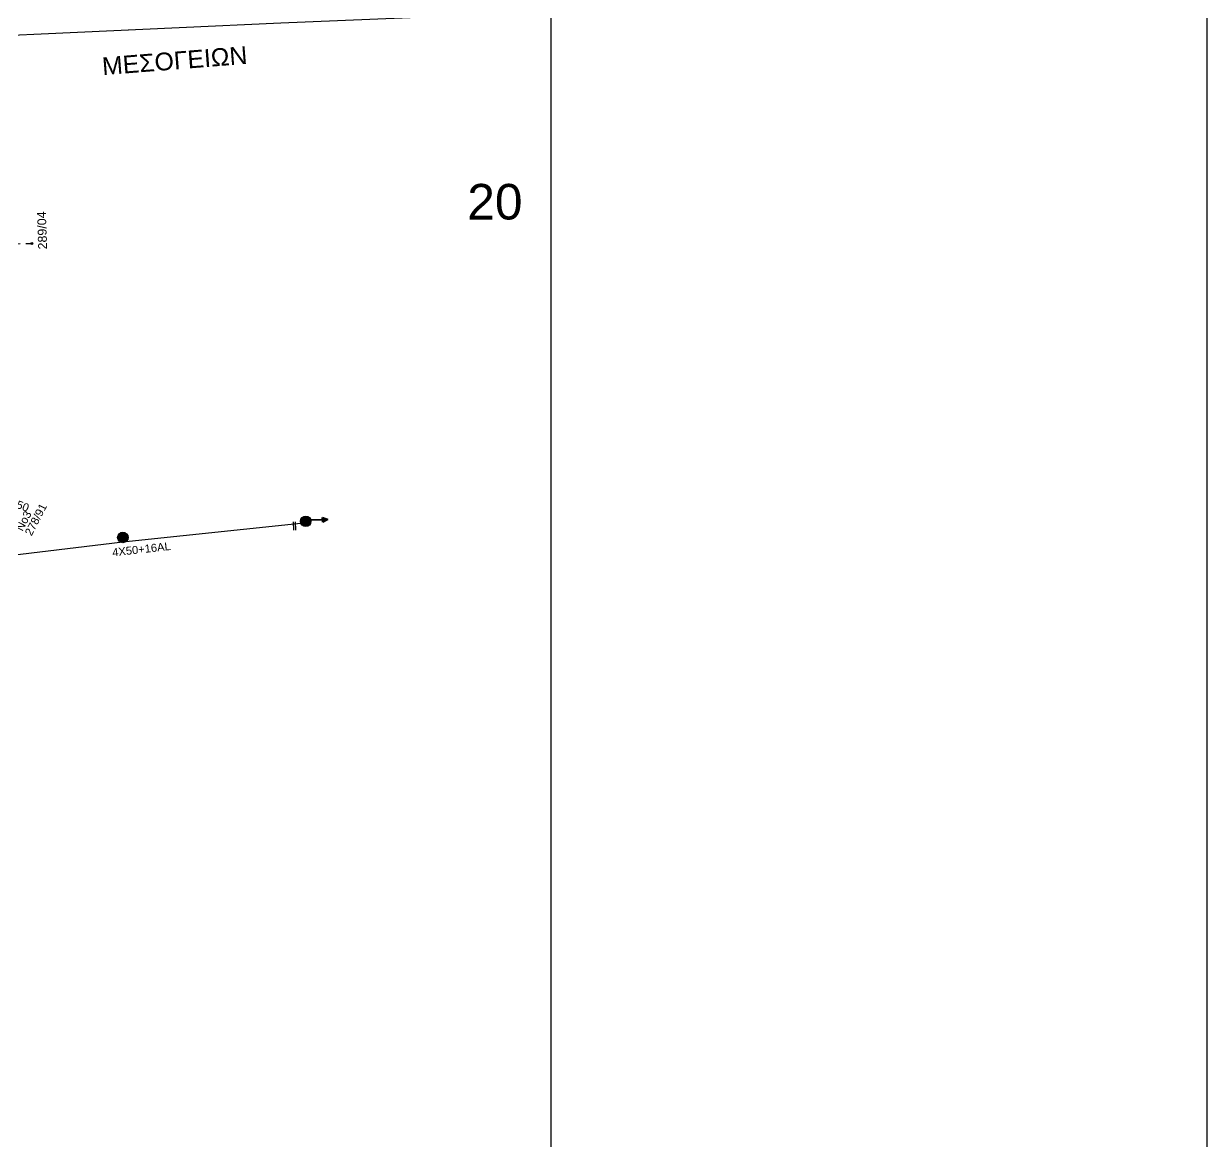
# Model space of a CAD drawing. Header units: millimetres. Extents: x 5010 to 7184, y -101 to 935.
# Drawn here: x 6917.1 to 7183.3, y 161.6 to 412.9 of the extents above; entities that cross this region are included whole.
import ezdxf
from ezdxf.enums import TextEntityAlignment as Align

# ---------------------------------------------------------------- set-up
doc = ezdxf.new("R2010")
doc.units = ezdxf.units.MM
doc.linetypes.add('DASHED', pattern=[19.05, 12.7, -6.35])
for name, color, linetype in [('Γυμνά εναέρια ΧΤ και ΦΟΠ (3Φ)   4x50+16AL', 7, 'Continuous'), ('Επίτονοι', 7, 'Continuous'), ('Επιγραφές - Σχήματα', 7, 'Continuous'), ('Καλώδια ΧΤ   3x150+50AL', 7, 'DASHED'), ('Καλώδια ΧΤ   3x150+70AL', 7, 'DASHED'), ('Μηχανική τομή', 7, 'Continuous'), ('Στύλος Ξύλινος', 7, 'Continuous'), ('Στύλος Ξύλινος @ 1', 7, 'Continuous'), ('Συνδέσεις', 7, 'Continuous'), ('Υπόβαθρο ΔΕΗ', 7, 'Continuous')]:
    doc.layers.add(name, color=color, linetype=linetype)
doc.styles.get("Standard").update_dxf_attribs({"font": 'arial.ttf'})
doc.linetypes.add('SYN_LINE', pattern='A,0.5,-0.0001,["/\\/\\/\\/",Standard,S=0.1,R=0,X=0,Y=-0.05],-0.25', length=0.7501)

# ---------------------------------------------------------------- blocks, each defined once
blk = doc.blocks.new('ΕΠΙΤΟΝΟΣ')
at = {"layer": 'Επίτονοι', "lineweight": 40, "ltscale": 40}
blk.add_hatch(color=256, dxfattribs=at).paths.add_polyline_path([(-1.13, 6.47), (0, 9.1), (1.13, 6.47)])
for p, q in [((-1.13, 6.47), (0, 9.1)), ((1.13, 6.47), (-1.13, 6.47)), ((-1.13, 6.47), (0, 6.47)), ((0, 9.1), (1.13, 6.47)), ((0, 6.47), (0, 0))]:
    blk.add_line(p, q, dxfattribs=at)
blk = doc.blocks.new('_ΣΥΝΔΕΣΗ')
at = {"layer": 'Συνδέσεις', "linetype": 'SYN_LINE', "ltscale": 40}
blk.add_hatch(color=256, dxfattribs=at).paths.add_polyline_path([(0.5, -0.01, 1), (-0.5, -0.01, 1)])
at = {"layer": 'Συνδέσεις'}
blk.add_circle((0, -0.01), 0.5, dxfattribs=at)
blk = doc.blocks.new('ΥΠΑΡΧΩΝ ΞΥΛΙΝΟΣ ΣΤΥΛΟΣ')
at = {"layer": 'Στύλος Ξύλινος'}
h = blk.add_hatch(color=7, dxfattribs=at)
h.paths.add_polyline_path([(-2.62, 0, 0.270008), (-1.29, -2.28), (1.3, 2.27, 0.576266)])
h.paths.add_polyline_path([(-1.29, -2.28, 0.574793), (2.62, 0, 0.268822), (1.3, 2.27)])
at = {"layer": 'Στύλος Ξύλινος', "color": 7}
blk.add_line((-1.29, -2.28), (1.3, 2.27), dxfattribs=at)
blk.add_circle((0, 0), 2.62, dxfattribs=at)
at = {"layer": 'Στύλος Ξύλινος', "flags": 4}
for tag, p in [('ΑΡΙΘΜΟΣ', (-4.91, 8.6)), ('ΤΥΠΟΣ', (-4.85, 3.39))]:
    blk.add_attdef(tag, p, '', height=4, dxfattribs=at)
blk = doc.blocks.new('ΜΗΧΑΝΙΚΗ ΤΟΜΗ')
at = {"layer": 'Μηχανική τομή', "ltscale": 40}
for p, q in [((-1.89, 0.78), (1.89, 0.78)), ((1.89, 0), (-1.89, 0))]:
    blk.add_line(p, q, dxfattribs=at)

msp = doc.modelspace()

# ---------------------------------------------------------------- linework, layer by layer
at = {"layer": 'Γυμνά εναέρια ΧΤ και ΦΟΠ (3Φ)   4x50+16AL', "color": 85, "flags": 128}
msp.add_lwpolyline([(6897.57, 291.32), (6939.37, 296.37), (6980.04, 300.68)], dxfattribs=at)
at = {"layer": 'Επιγραφές - Σχήματα'}
msp.add_lwpolyline([(5045.81, 913.83), (7035.6, 913.83), (7035.6, -89.73), (5045.81, -89.73)], close=True, dxfattribs=at)
at = {"layer": 'Επιγραφές - Σχήματα', "ltscale": 10}
msp.add_lwpolyline([(7035.6, -89.73), (7183.29, -89.73), (7183.29, 913.83), (7035.6, 913.83)], dxfattribs=at)
at = {"layer": 'Καλώδια ΧΤ   3x150+70AL', "color": 173, "linetype": 'DASHED', "ltscale": 0.2, "flags": 128}
msp.add_lwpolyline([(6899.2, 306.32, -0.738767), (6900.18, 310.9, 0.354039), (6903.08, 313.7), (6903.28, 328.42, -0.436027), (6903.43, 336.84), (6902.58, 363.3), (6918.89, 363.46)], format="xyb", dxfattribs=at)
at = {"layer": 'Υπόβαθρο ΔΕΗ', "flags": 128}
msp.add_lwpolyline([(7038.58, 415.62), (6974.87, 413.01), (6906.23, 409.82), (6907.42, 357.81), (6908.22, 319.84, -0.198825), (6897.35, 290.03, -0.024736), (6867.19, 269.6), (6812.9, 234.56), (6830.66, 210.79), (6865.03, 163.63), (6875.4, 148.86), (6911.18, 110.52), (6934.69, 85.24), (6950.95, 63.3), (6995.73, 94.53), (7017.76, 109.79), (7031.31, 91.8)], format="xyb", dxfattribs=at)
msp.add_lwpolyline([(7038.58, 415.62), (6974.87, 413.01), (6906.23, 409.82), (6907.42, 357.81), (6908.22, 319.84, -0.198825), (6897.35, 290.03, -0.024736), (6867.19, 269.6), (6812.9, 234.56), (6830.66, 210.79), (6865.03, 163.63), (6875.4, 148.86), (6911.18, 110.52), (6934.69, 85.24), (6950.95, 63.3), (6995.73, 94.53), (7017.76, 109.79), (7031.31, 91.8)], format="xyb", dxfattribs=at)

# ---------------------------------------------------------------- block references
at = {"layer": 'Επίτονοι', "xscale": 0.4499999999997663, "yscale": 0.4499999999997663, "zscale": 0.4499999999997663, "rotation": 271.9715279948435}
msp.add_blockref('ΕΠΙΤΟΝΟΣ', (6981.41, 301.23), dxfattribs=at)
msp.add_blockref('ΕΠΙΤΟΝΟΣ', (6981.41, 301.23), dxfattribs=at)
at = {"layer": 'Μηχανική τομή', "xscale": 0.5000000000005297, "yscale": 0.5000000000005297, "zscale": 0.5000000000005297, "rotation": 92.03085982137398}
msp.add_blockref('ΜΗΧΑΝΙΚΗ ΤΟΜΗ', (6978.19, 299.96), dxfattribs=at)
at = {"layer": 'Στύλος Ξύλινος @ 1', "ltscale": 40, "xscale": 0.4499999999998181, "yscale": 0.4499999999998181, "zscale": 0.4499999999998181}
for p in [(6980.5, 300.98), (6939.36, 297.35)]:
    msp.add_blockref('ΥΠΑΡΧΩΝ ΞΥΛΙΝΟΣ ΣΤΥΛΟΣ', p, dxfattribs=at)
at = {"layer": 'Συνδέσεις', "xscale": 0.4500000000000455, "yscale": 0.4500000000000455, "zscale": 0.4500000000000455}
msp.add_blockref('_ΣΥΝΔΕΣΗ', (6918.89, 363.46), dxfattribs=at)

# ---------------------------------------------------------------- texts
at = {"layer": 'Γυμνά εναέρια ΧΤ και ΦΟΠ (3Φ)   4x50+16AL'}
msp.add_text('4X50+16AL', height=1.8, rotation=6.4092, dxfattribs=at).set_placement((6943.54, 294.71), align=Align.MIDDLE)
at = {"layer": 'Επιγραφές - Σχήματα', "linetype": 'DASHED', "ltscale": 0.2, "attachment_point": 1}
for s, insert, char_height, width, rotation in [('ΜΕΣΟΓΕΙΩΝ', (6934.53, 405.28), 4, 48.5909, 4.5163), ('289/04', (6920.33, 362.09), 2, 17.7581, 91.8157), ('278/91', (6917.21, 298.4), 1.8, 10.8079, 62.5745), ('Νο3', (6915.18, 299.45), 1.8, 10.8079, 62.5745)]:
    msp.add_mtext(s, dxfattribs=dict(at, insert=insert, char_height=char_height, width=width, rotation=rotation))
at = {"layer": 'Επιγραφές - Σχήματα', "linetype": 'DASHED', "ltscale": 0.2, "insert": (7016.83, 376.85), "char_height": 8, "width": 24.9768, "attachment_point": 1}
msp.add_mtext('20', dxfattribs=at)
at = {"layer": 'Καλώδια ΧΤ   3x150+50AL', "ltscale": 0.2}
msp.add_text('3X150+50', height=1.8, rotation=339.1637, dxfattribs=at).set_placement((6912.77, 305.96), align=Align.MIDDLE)

doc.saveas('drawing.dxf')
